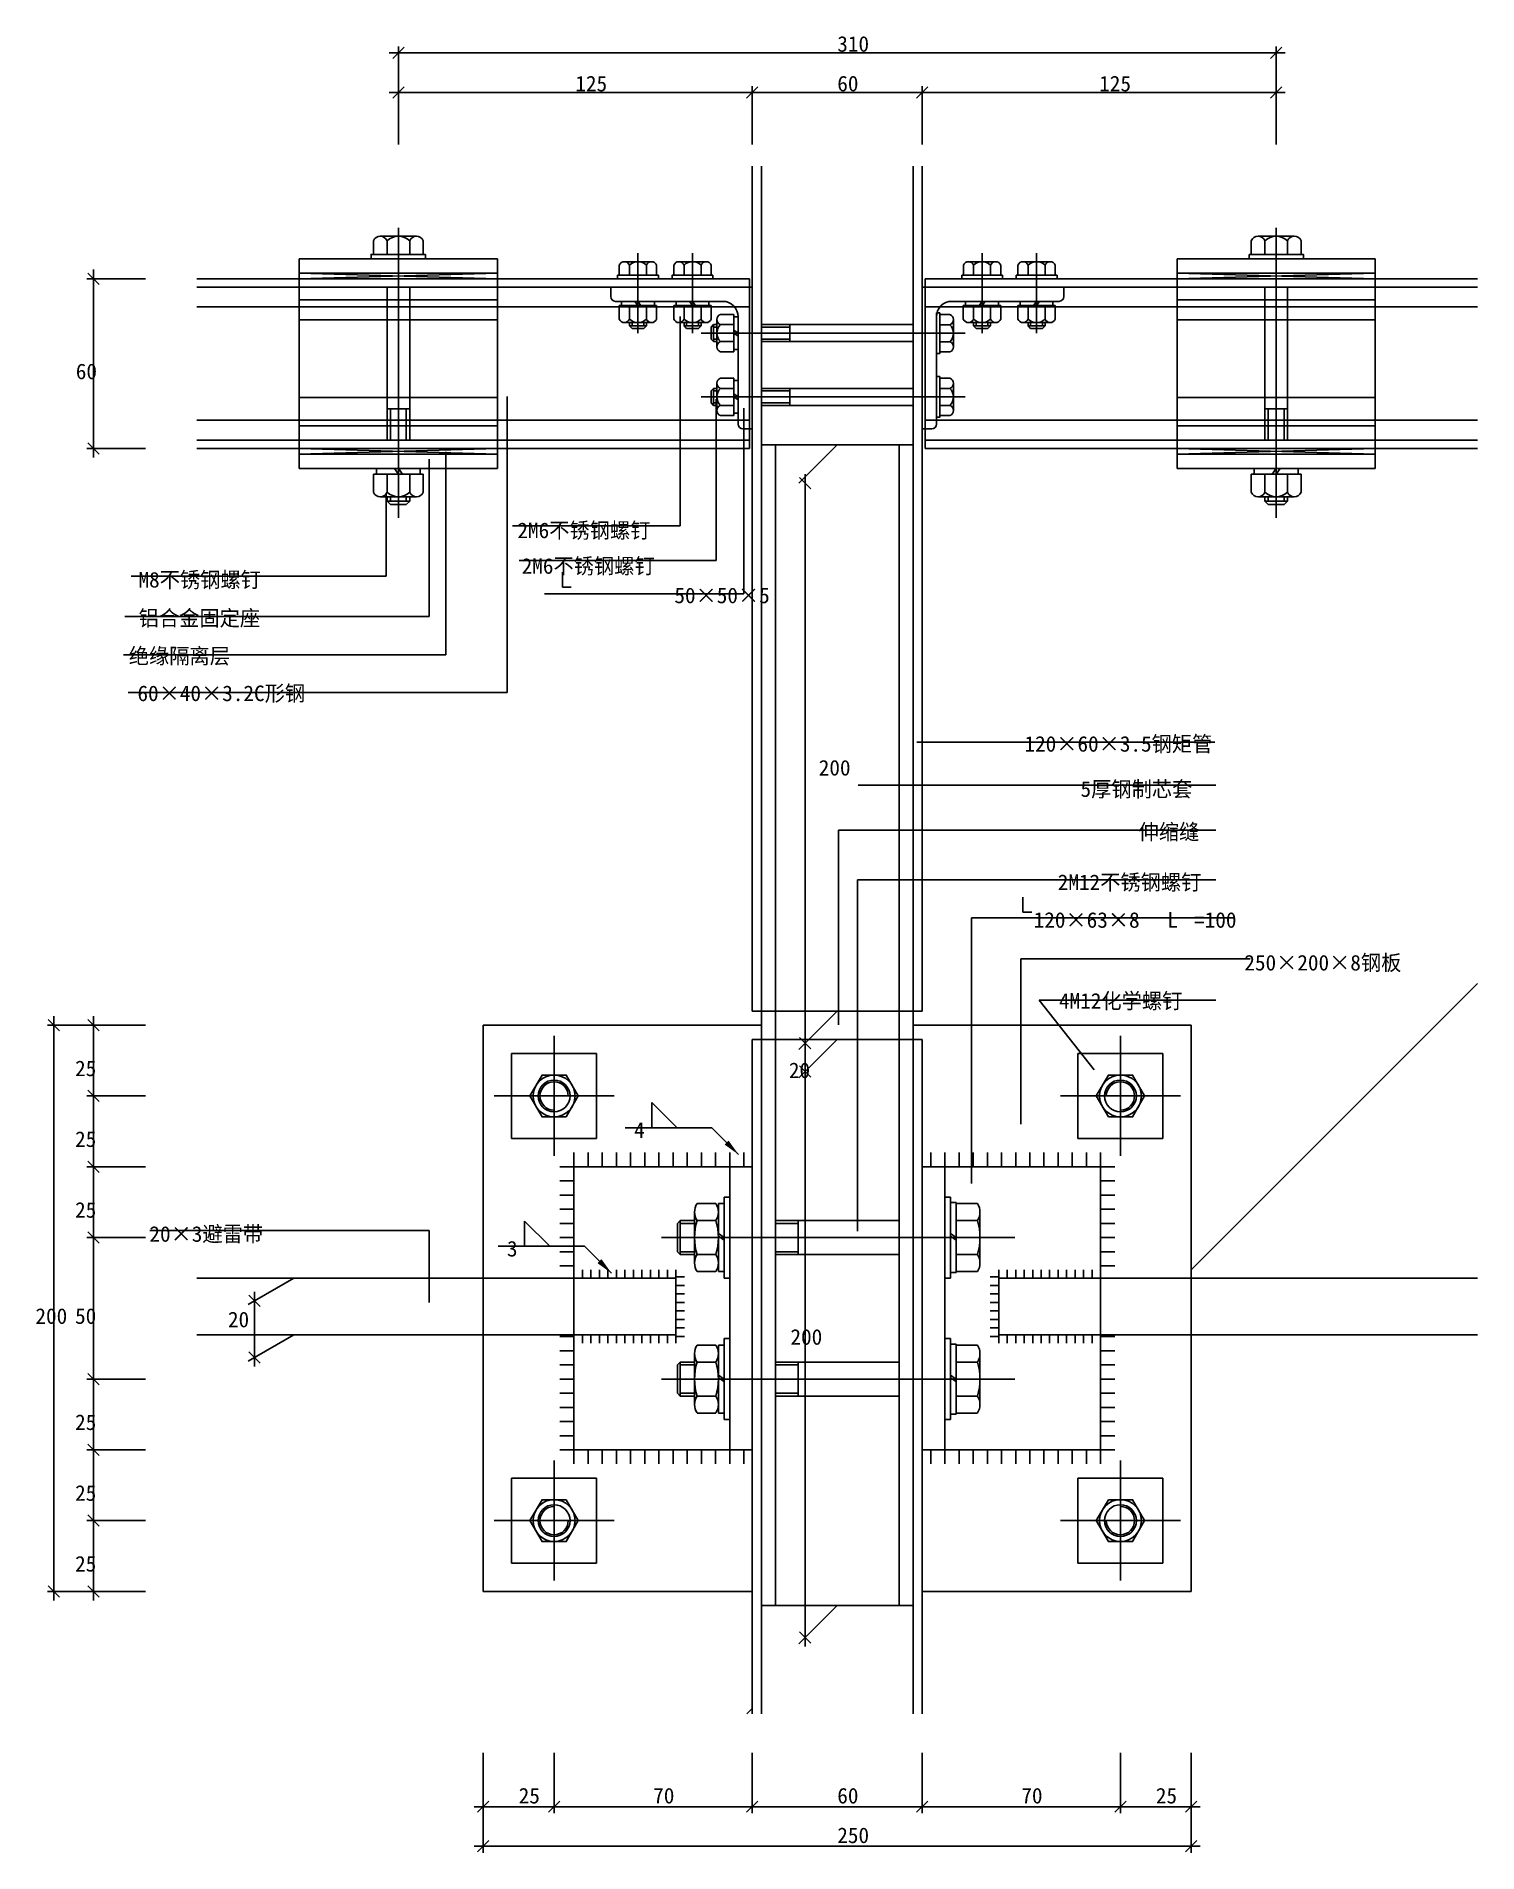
# Model space of a CAD drawing. Header units: metres. Extents: x 8757 to 9266, y 3571 to 4213.
import ezdxf

# ---------------------------------------------------------------- set-up
doc = ezdxf.new("R2010")
doc.units = ezdxf.units.M
for name, color, linetype in [('ASHADE', 1, 'Continuous'), ('图层1', 252, 'Continuous'), ('外形', 3, 'Continuous'), ('文字标注1', 4, 'Continuous'), ('轴线', 6, 'Continuous')]:
    doc.layers.add(name, color=color, linetype=linetype)
pattern_1 = [(45, (0, 0), (-449.013, 449.013), [])]

# ---------------------------------------------------------------- blocks, each defined once
blk = doc.blocks.new('_ArchTick')
blk.add_line((0.8, 0), (-0.8, 0))
at = {"color": 0, "linetype": 'ByBlock'}
blk.add_lwpolyline([(-0.5, -0.5), (0.5, 0.5)], dxfattribs=at)

msp = doc.modelspace()

# ---------------------------------------------------------------- hatches: boundary and pattern name
at = {"layer": '图层1'}
h = msp.add_hatch(dxfattribs=at)
h.set_pattern_fill('ANSI31,_O', scale=200)
h.set_pattern_definition(pattern_1)
h.paths.add_polyline_path([(9009.99, 4166.66), (8813.85, 4166.66), (8813.85, 4126.94), (8849.99, 4126.94), (8849.99, 4133.94), (8875.39, 4133.94), (8875.39, 4135.54), (8876.19, 4135.54), (8876.19, 4140.34, -0.3), (8878.59, 4141.94), (8891.39, 4141.94, -0.3), (8893.79, 4140.34), (8893.79, 4135.54), (8894.59, 4135.54), (8894.59, 4133.94), (8919.99, 4133.94), (8919.99, 4126.94), (8962.4, 4126.94), (8962.4, 4128.14), (8963, 4128.14), (8963, 4131.74, -0.3), (8964.8, 4132.94), (8974.4, 4132.94, -0.3), (8976.2, 4131.74), (8976.2, 4128.14), (8976.8, 4128.14), (8976.8, 4126.94), (8981.67, 4126.94), (8981.67, 4128.14), (8982.27, 4128.14), (8982.27, 4131.74, -0.3), (8984.07, 4132.94), (8993.67, 4132.94, -0.3), (8995.47, 4131.74), (8995.47, 4128.14), (8996.07, 4128.14), (8996.07, 4126.94), (9008.99, 4126.94), (9008.99, 4123.94), (9009.99, 4123.94)])
h.paths.add_polyline_path([(9266.13, 4166.66), (9069.99, 4166.66), (9069.99, 4123.94), (9070.99, 4123.94), (9070.99, 4126.94), (9083.92, 4126.94), (9083.92, 4128.14), (9084.52, 4128.14), (9084.52, 4131.74, -0.3), (9086.32, 4132.94), (9095.92, 4132.94, -0.3), (9097.72, 4131.74), (9097.72, 4128.14), (9098.32, 4128.14), (9098.32, 4126.94), (9103.19, 4126.94), (9103.19, 4128.14), (9103.79, 4128.14), (9103.79, 4131.74, -0.3), (9105.59, 4132.94), (9115.19, 4132.94, -0.3), (9116.99, 4131.74), (9116.99, 4128.14), (9117.59, 4128.14), (9117.59, 4126.94), (9159.99, 4126.94), (9159.99, 4133.94), (9185.39, 4133.94), (9185.39, 4135.54), (9186.19, 4135.54), (9186.19, 4140.34, -0.3), (9188.59, 4141.94), (9201.39, 4141.94, -0.3), (9203.79, 4140.34), (9203.79, 4135.54), (9204.59, 4135.54), (9204.59, 4133.94), (9229.99, 4133.94), (9229.99, 4126.94), (9266.13, 4126.94)])
h.paths.add_polyline_path([(9266.13, 4066.94), (9229.99, 4066.94), (9229.99, 4059.94), (9202.69, 4059.94), (9202.69, 4057.94), (9203.77, 4057.94), (9203.77, 4051.54, -0.3), (9201.37, 4049.94), (9198.97, 4049.94), (9198.97, 4048.34), (9197.77, 4047.14), (9192.17, 4047.14), (9190.97, 4048.34), (9190.97, 4049.94), (9188.57, 4049.94, -0.3), (9186.17, 4051.54), (9186.17, 4057.94), (9187.25, 4057.94), (9187.25, 4059.94), (9159.99, 4059.94), (9159.99, 4066.94), (9070.99, 4066.94), (9070.99, 4073.94), (9069.99, 4073.94), (9069.99, 3868.24), (9066.79, 3868.24), (9066.79, 3863.24), (9164.99, 3863.24), (9164.99, 3773.88), (9266.13, 3773.88)])
h.paths.add_polyline_path([(9009.99, 4073.94), (9008.99, 4073.94), (9008.99, 4066.94), (8923.47, 4066.94), (8923.47, 3980.73), (8813.85, 3980.73), (8813.85, 3790.73), (8895.89, 3790.73), (8895.89, 3773.88), (8914.99, 3773.88), (8914.99, 3863.24), (9013.19, 3863.24), (9013.19, 3868.24), (9009.99, 3868.24)])
h.paths.add_polyline_path([(8914.99, 3753.88), (8813.85, 3753.88), (8813.85, 3619.95), (9009.99, 3619.95), (9009.99, 3663.24), (8914.99, 3663.24)])
h.paths.add_polyline_path([(9266.13, 3753.88), (9164.99, 3753.88), (9164.99, 3663.24), (9069.99, 3663.24), (9069.99, 3619.95), (9266.13, 3619.95)])
h = msp.add_hatch(dxfattribs=at)
h.set_pattern_fill('ANSI31,_O', scale=200)
h.set_pattern_definition(pattern_1)
h.paths.add_polyline_path([(8880.7, 4049.75, -0.16), (8880.11, 4049.94), (8878.61, 4049.94, -0.3), (8876.21, 4051.54), (8876.21, 4057.94), (8877.29, 4057.94), (8877.29, 4059.94), (8849.99, 4059.94), (8849.99, 4066.94), (8813.85, 4066.94), (8813.85, 4021.8), (8880.7, 4021.8)])
h.paths.add_polyline_path([(8895.89, 4059.94), (8892.73, 4059.94), (8892.73, 4057.94), (8893.81, 4057.94), (8893.81, 4051.54, -0.3), (8891.41, 4049.94), (8889.01, 4049.94), (8889.01, 4048.34), (8887.81, 4047.14), (8882.21, 4047.14), (8881.01, 4048.34), (8881.01, 4049.8, -0.08), (8880.7, 4049.75), (8880.7, 4021.8), (8813.85, 4021.8), (8813.85, 4007.57), (8895.89, 4007.57)])
h.paths.add_polyline_path([(8901.71, 4059.94), (8895.89, 4059.94), (8895.89, 4007.57), (8813.85, 4007.57), (8813.85, 3994.04), (8901.71, 3994.04)])
h.paths.add_polyline_path([(8923.47, 4066.94), (8919.99, 4066.94), (8919.99, 4059.94), (8901.71, 4059.94), (8901.71, 3994.04), (8813.85, 3994.04), (8813.85, 3980.73), (8923.47, 3980.73)])

# ---------------------------------------------------------------- linework, layer by layer
for p, q in [((8884.99, 4174.4), (8884.99, 4208.97)), ((9194.99, 4206.72), (8884.99, 4206.72)), ((9194.99, 4174.4), (9194.99, 4208.97)), ((8884.99, 4174.4), (8884.99, 4194.97)), ((8884.99, 4192.72), (9009.99, 4192.72)), ((9009.99, 4174.4), (9009.99, 4194.97)), ((9009.99, 4174.4), (9009.99, 4194.97)), ((9009.99, 4192.72), (9069.99, 4192.72)), ((9069.99, 4174.4), (9069.99, 4194.97)), ((9069.99, 4174.4), (9069.99, 4194.97)), ((9069.99, 4192.72), (9194.99, 4192.72)), ((9194.99, 4174.4), (9194.99, 4194.97)), ((8876.19, 4135.54), (8876.19, 4140.34)), ((8878.59, 4141.94), (8891.39, 4141.94)), ((8893.79, 4135.54), (8893.79, 4140.34)), ((9186.19, 4135.54), (9186.19, 4140.34)), ((9201.39, 4141.94), (9188.59, 4141.94)), ((9203.79, 4135.54), (9203.79, 4140.34)), ((8894.59, 4133.94), (8875.39, 4133.94)), ((8894.59, 4133.94), (8894.59, 4135.54)), ((8964.8, 4132.94), (8974.4, 4132.94)), ((8984.07, 4132.94), (8993.67, 4132.94)), ((9095.92, 4132.94), (9086.32, 4132.94)), ((9115.19, 4132.94), (9105.59, 4132.94)), ((9185.39, 4133.94), (9185.39, 4135.54)), ((9185.39, 4133.94), (9204.59, 4133.94)), ((8795.65, 4126.94), (8775.04, 4126.94)), ((8777.29, 4126.94), (8777.29, 4066.94)), ((8976.8, 4126.94), (8962.4, 4126.94)), ((8963, 4128.14), (8963, 4131.74)), ((8976.2, 4128.14), (8976.2, 4131.74)), ((8976.8, 4126.94), (8976.8, 4128.14)), ((8996.07, 4126.94), (8981.67, 4126.94)), ((8982.27, 4128.14), (8982.27, 4131.74)), ((8995.47, 4128.14), (8995.47, 4131.74)), ((8996.07, 4126.94), (8996.07, 4128.14)), ((9083.92, 4126.94), (9083.92, 4128.14)), ((9083.92, 4126.94), (9098.32, 4126.94)), ((9084.52, 4128.14), (9084.52, 4131.74)), ((9097.72, 4128.14), (9097.72, 4131.74)), ((9103.19, 4126.94), (9103.19, 4128.14)), ((9103.19, 4126.94), (9117.59, 4126.94)), ((9103.79, 4128.14), (9103.79, 4131.74)), ((9116.99, 4128.14), (9116.99, 4131.74)), ((8919.99, 4119.44), (8849.99, 4119.44)), ((9008.99, 4123.94), (9009.99, 4123.94)), ((9070.99, 4123.94), (9069.99, 4123.94)), ((9159.99, 4119.44), (9229.99, 4119.44)), ((8919.99, 4112.44), (8849.99, 4112.44)), ((9013.19, 4110.7), (9066.79, 4110.7)), ((9013.19, 4109.8), (9023.19, 4109.8)), ((9023.19, 4110.7), (9023.19, 4104.7)), ((9159.99, 4112.44), (9229.99, 4112.44)), ((9013.19, 4105.6), (9023.19, 4105.6)), ((9013.19, 4104.7), (9066.79, 4104.7)), ((9013.19, 4088.2), (9066.79, 4088.2)), ((9013.19, 4087.3), (9023.19, 4087.3)), ((9023.19, 4088.2), (9023.19, 4082.2)), ((8919.99, 4084.94), (8849.99, 4084.94)), ((9013.19, 4083.1), (9023.19, 4083.1)), ((9013.19, 4082.2), (9066.79, 4082.2)), ((9159.99, 4084.94), (9229.99, 4084.94)), ((8919.99, 4074.94), (8849.99, 4074.94)), ((9159.99, 4074.94), (9229.99, 4074.94)), ((9008.99, 4073.94), (9009.99, 4073.94)), ((9039.99, 4068.24), (9026.44, 4054.68)), ((9070.99, 4073.94), (9069.99, 4073.94)), ((8795.65, 4066.94), (8775.04, 4066.94)), ((8876.21, 4057.94), (8893.81, 4057.94)), ((8876.21, 4057.94), (8876.21, 4051.54)), ((8877.29, 4059.94), (8877.29, 4057.94)), ((8877.29, 4057.94), (8892.73, 4057.94)), ((8881.01, 4057.94), (8881.01, 4051.54)), ((8883.58, 4059.94), (8885, 4057.94)), ((8884.99, 4059.94), (8886.41, 4057.94)), ((8889.01, 4057.94), (8889.01, 4051.54)), ((8892.73, 4059.94), (8892.73, 4057.94)), ((8893.81, 4057.94), (8893.81, 4051.54)), ((9203.77, 4057.94), (9186.17, 4057.94)), ((9186.17, 4057.94), (9186.17, 4051.54)), ((9187.25, 4059.94), (9187.25, 4057.94)), ((9202.69, 4057.94), (9187.25, 4057.94)), ((9190.97, 4057.94), (9190.97, 4051.54)), ((9194.99, 4059.94), (9193.57, 4057.94)), ((9196.4, 4059.94), (9194.98, 4057.94)), ((9198.97, 4057.94), (9198.97, 4051.54)), ((9202.69, 4059.94), (9202.69, 4057.94)), ((9203.77, 4057.94), (9203.77, 4051.54)), ((8878.61, 4049.94), (8891.41, 4049.94)), ((8881.01, 4048.34), (8881.01, 4049.94)), ((8882.21, 4048.34), (8882.21, 4049.94)), ((8887.81, 4048.34), (8887.81, 4049.94)), ((8889.01, 4048.34), (8889.01, 4049.94)), ((9028.69, 4054.68), (9028.69, 3859.18)), ((9201.37, 4049.94), (9188.57, 4049.94)), ((9190.97, 4048.34), (9190.97, 4049.94)), ((9192.17, 4048.34), (9192.17, 4049.94)), ((9197.77, 4048.34), (9197.77, 4049.94)), ((9198.97, 4048.34), (9198.97, 4049.94)), ((8881.01, 4048.34), (8889.01, 4048.34)), ((8882.21, 4047.14), (8881.01, 4048.34)), ((8882.21, 4047.14), (8887.81, 4047.14)), ((8889.01, 4048.34), (8887.81, 4047.14)), ((9198.97, 4048.34), (9190.97, 4048.34)), ((9190.97, 4048.34), (9192.17, 4047.14)), ((9197.77, 4047.14), (9192.17, 4047.14)), ((9197.77, 4047.14), (9198.97, 4048.34)), ((8942.91, 4023.23), (8942.91, 4017.93)), ((8942.91, 4017.93), (8945.98, 4017.93)), ((9105.57, 3908.49), (9105.57, 3903.19)), ((9105.57, 3903.19), (9108.64, 3903.19)), ((8795.65, 3863.24), (8761.04, 3863.24)), ((8763.29, 3663.24), (8763.29, 3863.24)), ((8795.65, 3863.24), (8775.04, 3863.24)), ((8777.29, 3863.24), (8777.29, 3838.24)), ((9013.19, 3868.24), (9013.19, 3858.24)), ((9039.99, 3868.24), (9026.44, 3854.68)), ((9039.99, 3868.24), (9026.44, 3854.68)), ((9066.79, 3868.24), (9066.79, 3858.24)), ((9039.99, 3858.24), (9026.44, 3844.68)), ((9039.99, 3858.24), (9026.44, 3844.68)), ((9028.69, 3854.68), (9028.69, 3849.18)), ((9028.69, 3844.68), (9028.69, 3649.18)), ((8795.65, 3838.24), (8775.04, 3838.24)), ((8795.65, 3838.24), (8775.04, 3838.24)), ((8777.29, 3838.24), (8777.29, 3813.24)), ((8795.65, 3813.24), (8775.04, 3813.24)), ((8795.65, 3813.24), (8775.04, 3813.24)), ((8777.29, 3813.24), (8777.29, 3788.24)), ((8990.46, 3800.23), (8997.13, 3800.23)), ((8997.99, 3800.23), (8997.99, 3776.25)), ((8997.99, 3800.23), (8999.99, 3800.23)), ((8999.99, 3802.55), (8999.99, 3773.93)), ((8999.99, 3802.55), (9001.99, 3802.55)), ((9001.99, 3802.55), (9001.99, 3773.93)), ((9077.99, 3802.55), (9077.99, 3773.93)), ((9079.99, 3802.55), (9077.99, 3802.55)), ((9079.99, 3802.55), (9079.99, 3773.93)), ((9081.99, 3800.6), (9079.99, 3800.6)), ((9081.99, 3800.6), (9081.99, 3775.88)), ((9089.53, 3800.23), (9081.99, 3800.23)), ((8983.55, 3793.24), (8984.55, 3794.24)), ((8983.55, 3793.24), (8983.55, 3783.24)), ((8984.55, 3794.24), (8984.55, 3782.24)), ((8984.55, 3794.24), (8989.59, 3794.24)), ((8984.55, 3793.24), (8989.59, 3793.24)), ((8989.59, 3797.23), (8989.59, 3779.25)), ((8990.46, 3794.23), (8997.13, 3794.23)), ((9018.19, 3794.24), (9061.79, 3794.24)), ((9018.19, 3793.24), (9026.19, 3793.24)), ((9026.19, 3794.24), (9026.19, 3782.24)), ((9089.53, 3794.23), (9081.99, 3794.23)), ((9090.39, 3797.23), (9090.39, 3779.25)), ((8795.65, 3788.24), (8775.04, 3788.24)), ((8795.65, 3788.24), (8775.04, 3788.24)), ((8777.29, 3788.24), (8777.29, 3738.24)), ((8997.99, 3789.62), (8999.99, 3788.24)), ((8997.99, 3788.72), (8999.99, 3787.33)), ((9079.99, 3789.62), (9081.99, 3788.24)), ((9079.99, 3788.72), (9081.99, 3787.33)), ((8983.55, 3783.24), (8984.55, 3782.24)), ((8984.55, 3783.24), (8989.59, 3783.24)), ((8984.55, 3782.24), (8989.59, 3782.24)), ((8990.46, 3782.24), (8997.13, 3782.24)), ((9018.19, 3783.24), (9026.19, 3783.24)), ((9018.19, 3782.24), (9061.79, 3782.24)), ((9089.53, 3782.24), (9081.99, 3782.24)), ((8848.06, 3773.88), (8832, 3764.61)), ((8990.46, 3776.25), (8997.13, 3776.25)), ((8997.99, 3776.25), (8999.99, 3776.25)), ((8999.99, 3773.93), (9001.99, 3773.93)), ((9079.99, 3773.93), (9077.99, 3773.93)), ((9081.99, 3775.88), (9079.99, 3775.88)), ((9089.53, 3776.25), (9081.99, 3776.25)), ((8834.25, 3763.66), (8834.25, 3748.16)), ((8848.06, 3753.88), (8832, 3744.61)), ((8989.59, 3747.23), (8989.59, 3729.25)), ((8990.46, 3750.23), (8997.13, 3750.23)), ((8997.99, 3750.23), (8997.99, 3726.25)), ((8997.99, 3750.23), (8999.99, 3750.23)), ((8999.99, 3752.55), (8999.99, 3723.93)), ((8999.99, 3752.55), (9001.99, 3752.55)), ((9001.99, 3752.55), (9001.99, 3723.93)), ((9077.99, 3752.55), (9077.99, 3723.93)), ((9079.99, 3752.55), (9077.99, 3752.55)), ((9079.99, 3752.55), (9079.99, 3723.93)), ((9081.99, 3750.6), (9079.99, 3750.6)), ((9081.99, 3750.6), (9081.99, 3725.88)), ((9089.53, 3750.23), (9081.99, 3750.23)), ((9090.39, 3747.23), (9090.39, 3729.25)), ((8983.55, 3743.24), (8984.55, 3744.24)), ((8983.55, 3743.24), (8983.55, 3733.24)), ((8984.55, 3744.24), (8984.55, 3732.24)), ((8984.55, 3744.24), (8989.59, 3744.24)), ((8984.55, 3743.24), (8989.59, 3743.24)), ((8990.46, 3744.23), (8997.13, 3744.23)), ((9018.19, 3744.24), (9061.79, 3744.24)), ((9018.19, 3743.24), (9026.19, 3743.24)), ((9026.19, 3744.24), (9026.19, 3732.24)), ((9089.53, 3744.23), (9081.99, 3744.23)), ((8795.65, 3738.24), (8775.04, 3738.24)), ((8795.65, 3738.24), (8775.04, 3738.24)), ((8777.29, 3738.24), (8777.29, 3713.24)), ((8997.99, 3739.62), (8999.99, 3738.24)), ((8997.99, 3738.72), (8999.99, 3737.33)), ((9079.99, 3739.62), (9081.99, 3738.24)), ((9079.99, 3738.72), (9081.99, 3737.33)), ((8983.55, 3733.24), (8984.55, 3732.24)), ((8984.55, 3733.24), (8989.59, 3733.24)), ((8984.55, 3732.24), (8989.59, 3732.24)), ((8990.46, 3732.24), (8997.13, 3732.24)), ((9018.19, 3733.24), (9026.19, 3733.24)), ((9018.19, 3732.24), (9061.79, 3732.24)), ((9089.53, 3732.24), (9081.99, 3732.24)), ((8990.46, 3726.25), (8997.13, 3726.25)), ((8997.99, 3726.25), (8999.99, 3726.25)), ((8999.99, 3723.93), (9001.99, 3723.93)), ((9079.99, 3723.93), (9077.99, 3723.93)), ((9081.99, 3725.88), (9079.99, 3725.88)), ((9089.53, 3726.25), (9081.99, 3726.25)), ((8795.65, 3713.24), (8775.04, 3713.24)), ((8795.65, 3713.24), (8775.04, 3713.24)), ((8777.29, 3713.24), (8777.29, 3688.24)), ((8795.65, 3688.24), (8775.04, 3688.24)), ((8795.65, 3688.24), (8775.04, 3688.24)), ((8777.29, 3688.24), (8777.29, 3663.24)), ((8795.65, 3663.24), (8761.04, 3663.24)), ((8795.65, 3663.24), (8775.04, 3663.24)), ((9039.99, 3658.24), (9026.44, 3644.68)), ((8914.99, 3606.2), (8914.99, 3584.94)), ((8914.99, 3606.2), (8914.99, 3570.94)), ((8939.99, 3606.2), (8939.99, 3584.94)), ((8939.99, 3606.2), (8939.99, 3584.94)), ((9009.99, 3606.2), (9009.99, 3584.94)), ((9009.99, 3606.2), (9009.99, 3584.94)), ((9069.99, 3606.2), (9069.99, 3584.94)), ((9069.99, 3606.2), (9069.99, 3584.94)), ((9139.99, 3606.2), (9139.99, 3584.94)), ((9139.99, 3606.2), (9139.99, 3584.94)), ((9164.99, 3606.2), (9164.99, 3584.94)), ((9164.99, 3606.2), (9164.99, 3570.94)), ((8914.99, 3587.19), (8939.99, 3587.19)), ((8939.99, 3587.19), (9009.99, 3587.19)), ((9009.99, 3587.19), (9069.99, 3587.19)), ((9069.99, 3587.19), (9139.99, 3587.19)), ((9139.99, 3587.19), (9164.99, 3587.19)), ((9164.99, 3573.19), (8914.99, 3573.19))]:
    msp.add_line(p, q)
for points in [[(8880.99, 4135.54), (8880.99, 4140.34, -0.4), (8888.99, 4140.34), (8888.99, 4135.54)], [(9198.99, 4135.54), (9198.99, 4140.34, 0.4), (9190.99, 4140.34), (9190.99, 4135.54)], [(8966.6, 4128.14), (8966.6, 4131.74, -0.4), (8972.6, 4131.74), (8972.6, 4128.14)], [(8985.87, 4128.14), (8985.87, 4131.74, -0.4), (8991.87, 4131.74), (8991.87, 4128.14)], [(9094.12, 4128.14), (9094.12, 4131.74, 0.4), (9088.12, 4131.74), (9088.12, 4128.14)], [(9113.39, 4128.14), (9113.39, 4131.74, 0.4), (9107.39, 4131.74), (9107.39, 4128.14)], [(8893.81, 4051.54, -0.67), (8889.01, 4051.54, -0.4), (8881.01, 4051.54, -0.67), (8876.21, 4051.54)], [(9186.17, 4051.54, 0.67), (9190.97, 4051.54, 0.4), (9198.97, 4051.54, 0.67), (9203.77, 4051.54)]]:
    msp.add_lwpolyline(points, format="xyb")
for points in [[(8875.39, 4133.94), (8875.39, 4135.54), (8894.59, 4135.54)], [(9204.59, 4133.94), (9204.59, 4135.54), (9185.39, 4135.54)], [(8962.4, 4126.94), (8962.4, 4128.14), (8976.8, 4128.14)], [(8981.67, 4126.94), (8981.67, 4128.14), (8996.07, 4128.14)], [(9098.32, 4126.94), (9098.32, 4128.14), (9083.92, 4128.14)], [(9117.59, 4126.94), (9117.59, 4128.14), (9103.19, 4128.14)]]:
    msp.add_lwpolyline(points)
for centre in [(8939.99, 3838.24), (9139.99, 3838.24), (8939.99, 3688.24), (9139.99, 3688.24)]:
    msp.add_circle(centre, 7.39)
for centre, radius, start, end in [((8878.59, 4139.34), 2.6, 22.62, 157.38), ((8891.39, 4139.34), 2.6, 22.62, 157.38), ((9188.59, 4139.34), 2.6, 22.62, 157.38), ((9201.39, 4139.34), 2.6, 22.62, 157.38), ((8964.8, 4130.99), 1.95, 22.62, 157.38), ((8974.4, 4130.99), 1.95, 22.62, 157.38), ((8984.07, 4130.99), 1.95, 22.62, 157.38), ((8993.67, 4130.99), 1.95, 22.62, 157.38), ((9086.32, 4130.99), 1.95, 22.62, 157.38), ((9095.92, 4130.99), 1.95, 22.62, 157.38), ((9105.59, 4130.99), 1.95, 22.62, 157.38), ((9115.19, 4130.99), 1.95, 22.62, 157.38), ((8995.23, 3797.23), 5.63, 147.86, 212.14), ((8992.36, 3797.23), 5.63, 327.86, 32.14), ((9084.76, 3797.23), 5.63, 327.86, 32.14), ((9010.84, 3788.24), 21.24, 163.61, 196.39), ((8976.75, 3788.24), 21.24, 343.61, 16.39), ((9069.15, 3788.24), 21.24, 343.61, 16.39), ((8995.23, 3779.25), 5.63, 147.86, 212.14), ((8990.46, 3782.24), 0, 295.73, 0), ((8992.36, 3779.25), 5.63, 327.86, 32.14), ((9084.76, 3779.25), 5.63, 327.86, 32.14), ((9089.53, 3782.24), 0, 180, 244.27), ((8995.23, 3747.23), 5.63, 147.86, 212.14), ((8992.36, 3747.23), 5.63, 327.86, 32.14), ((9084.76, 3747.23), 5.63, 327.86, 32.14), ((9010.84, 3738.24), 21.24, 163.61, 196.39), ((8976.75, 3738.24), 21.24, 343.61, 16.39), ((9069.15, 3738.24), 21.24, 343.61, 16.39), ((8995.23, 3729.25), 5.63, 147.86, 212.14), ((8990.46, 3732.24), 0, 295.73, 0), ((8992.36, 3729.25), 5.63, 327.86, 32.14), ((9084.76, 3729.25), 5.63, 327.86, 32.14), ((9089.53, 3732.24), 0, 180, 244.27)]:
    msp.add_arc(centre, radius, start, end)
at = {"layer": 'ASHADE'}
for p, q in [((8984.53, 4113.54), (8984.53, 4039.61)), ((8923.47, 4085.28), (8923.47, 3980.73)), ((8997.2, 4084.44), (8997.2, 4027.36)), ((9006.96, 4081.25), (9006.96, 4015.64)), ((8895.89, 4063.14), (8895.89, 4007.57)), ((8901.71, 4065.74), (8901.71, 3994.04)), ((8880.7, 4050.75), (8880.7, 4021.8)), ((8925.29, 4039.61), (8984.53, 4039.61)), ((8927.64, 4027.36), (8997.2, 4027.36)), ((8790.59, 4021.8), (8880.7, 4021.8)), ((8936.64, 4015.64), (9006.96, 4015.64)), ((8788.46, 4007.57), (8895.89, 4007.57)), ((8787.98, 3994.04), (8901.71, 3994.04)), ((8789.61, 3980.73), (8923.47, 3980.73)), ((9173.34, 3963.17), (9068.03, 3963.17)), ((9173.67, 3948.01), (9047.37, 3948.01)), ((9040.4, 3863.39), (9040.4, 3932.1)), ((9173.67, 3932.1), (9040.4, 3932.1)), ((9047.11, 3914.56), (9047.11, 3790.53)), ((9173.67, 3914.56), (9047.11, 3914.56)), ((9180, 3901.12), (9087.34, 3901.12)), ((9087.34, 3901.12), (9087.34, 3807.28)), ((9104.79, 3886.69), (9185.84, 3886.69)), ((9104.79, 3886.69), (9104.79, 3828.26)), ((9173.67, 3872.11), (9111.29, 3872.11)), ((9130.73, 3847.42), (9111.29, 3872.11)), ((8974.48, 3827.02), (8974.48, 3835.95)), ((8974.48, 3835.95), (8983.4, 3827.02)), ((8965.1, 3827.02), (8995.66, 3827.02)), ((9005.16, 3817.52), (8995.66, 3827.02)), ((8929.57, 3794.06), (8938.5, 3785.13)), ((8929.57, 3785.13), (8929.57, 3794.06)), ((8797.29, 3790.73), (8895.89, 3790.73)), ((8895.89, 3765.25), (8895.89, 3790.73)), ((8920.2, 3785.13), (8950.76, 3785.13)), ((8960.26, 3775.64), (8950.76, 3785.13))]:
    msp.add_line(p, q, dxfattribs=at)
for centre, start, end in [((8939.99, 3838.24), 0, 270), ((9139.99, 3838.24), 270, 180), ((8939.99, 3688.24), 90, 0), ((9139.99, 3688.24), 180, 90)]:
    msp.add_arc(centre, 5, start, end, dxfattribs=at)
for points in [[(9001.62, 3822.47), (9000.21, 3821.06), (9005.16, 3817.52)], [(8956.72, 3780.59), (8955.31, 3779.17), (8960.26, 3775.64)]]:
    msp.add_solid(points, dxfattribs=at)
at = {"layer": '图层1'}
for p, q in [((9013.19, 4166.66), (9013.19, 3868.24)), ((9066.79, 4166.66), (9066.79, 3868.24)), ((8849.99, 4128.94), (8919.99, 4128.94)), ((8849.99, 4128.94), (8919.99, 4126.94)), ((8919.99, 4128.94), (8849.99, 4126.94)), ((8919.99, 4126.94), (8849.99, 4126.94)), ((9229.99, 4128.94), (9159.99, 4126.94)), ((9159.99, 4128.94), (9229.99, 4126.94)), ((9159.99, 4128.94), (9229.99, 4128.94)), ((9159.99, 4126.94), (9229.99, 4126.94)), ((9008.99, 4123.94), (8813.85, 4123.94)), ((8881.01, 4069.94), (8881.01, 4123.94)), ((8889.01, 4069.94), (8889.01, 4123.94)), ((9008.99, 4123.94), (8959.99, 4123.94)), ((8959.99, 4123.94), (8959.99, 4120.6)), ((9070.99, 4123.94), (9266.13, 4123.94)), ((9070.99, 4123.94), (9119.99, 4123.94)), ((9119.99, 4123.94), (9119.99, 4120.6)), ((9190.97, 4069.94), (9190.97, 4123.94)), ((9198.97, 4069.94), (9198.97, 4123.94)), ((9008.99, 4116.94), (8813.85, 4116.94)), ((8999.49, 4118.94), (8961.66, 4118.94)), ((8963.01, 4117.44), (8963.01, 4112.64)), ((8963.01, 4117.44), (8976.21, 4117.44)), ((8963.82, 4118.94), (8963.82, 4117.44)), ((8963.82, 4117.44), (8975.4, 4117.44)), ((8966.61, 4117.44), (8966.61, 4112.64)), ((8968.54, 4118.94), (8969.6, 4117.44)), ((8969.6, 4118.94), (8970.66, 4117.44)), ((8972.61, 4117.44), (8972.61, 4112.64)), ((8975.4, 4118.94), (8975.4, 4117.44)), ((8976.21, 4117.44), (8976.21, 4112.64)), ((8982.28, 4117.44), (8982.28, 4112.64)), ((8982.28, 4117.44), (8995.48, 4117.44)), ((8983.09, 4118.94), (8983.09, 4117.44)), ((8983.09, 4117.44), (8994.67, 4117.44)), ((8985.88, 4117.44), (8985.88, 4112.64)), ((8987.81, 4118.94), (8988.88, 4117.44)), ((8988.87, 4118.94), (8989.93, 4117.44)), ((8991.88, 4117.44), (8991.88, 4112.64)), ((8994.67, 4118.94), (8994.67, 4117.44)), ((8995.48, 4117.44), (8995.48, 4112.64)), ((9003.49, 4114.3), (8998.7, 4114.3)), ((9003.49, 4101.1), (9003.49, 4114.3)), ((9003.49, 4101.91), (9003.49, 4113.49)), ((9004.99, 4113.49), (9003.49, 4113.49)), ((9004.99, 4075.6), (9004.99, 4113.44)), ((9070.99, 4116.94), (9266.13, 4116.94)), ((9074.99, 4114.89), (9074.99, 4100.49)), ((9074.99, 4114.89), (9076.19, 4114.89)), ((9074.99, 4075.6), (9074.99, 4113.44)), ((9076.19, 4114.29), (9079.79, 4114.29)), ((9080.49, 4118.94), (9118.33, 4118.94)), ((9084.5, 4117.44), (9084.5, 4112.64)), ((9097.7, 4117.44), (9084.5, 4117.44)), ((9085.31, 4118.94), (9085.31, 4117.44)), ((9096.89, 4117.44), (9085.31, 4117.44)), ((9088.1, 4117.44), (9088.1, 4112.64)), ((9091.12, 4118.94), (9090.05, 4117.44)), ((9092.17, 4118.94), (9091.11, 4117.44)), ((9094.1, 4117.44), (9094.1, 4112.64)), ((9096.89, 4118.94), (9096.89, 4117.44)), ((9097.7, 4117.44), (9097.7, 4112.64)), ((9103.77, 4117.44), (9103.77, 4112.64)), ((9116.97, 4117.44), (9103.77, 4117.44)), ((9104.58, 4118.94), (9104.58, 4117.44)), ((9116.16, 4117.44), (9104.58, 4117.44)), ((9107.37, 4117.44), (9107.37, 4112.64)), ((9110.39, 4118.94), (9109.33, 4117.44)), ((9111.45, 4118.94), (9110.38, 4117.44)), ((9113.37, 4117.44), (9113.37, 4112.64)), ((9116.16, 4118.94), (9116.16, 4117.44)), ((9116.97, 4117.44), (9116.97, 4112.64)), ((8964.81, 4111.44), (8974.41, 4111.44)), ((8966.61, 4110.24), (8966.61, 4111.44)), ((8966.61, 4110.24), (8972.61, 4110.24)), ((8967.51, 4109.34), (8966.61, 4110.24)), ((8967.51, 4110.24), (8967.51, 4111.44)), ((8967.51, 4109.34), (8971.71, 4109.34)), ((8971.71, 4110.24), (8971.71, 4111.44)), ((8972.61, 4110.24), (8971.71, 4109.34)), ((8972.61, 4110.24), (8972.61, 4111.44)), ((8984.08, 4111.44), (8993.68, 4111.44)), ((8985.88, 4110.24), (8985.88, 4111.44)), ((8985.88, 4110.24), (8991.88, 4110.24)), ((8986.78, 4109.34), (8985.88, 4110.24)), ((8986.78, 4110.24), (8986.78, 4111.44)), ((8986.78, 4109.34), (8990.98, 4109.34)), ((8990.98, 4110.24), (8990.98, 4111.44)), ((8991.88, 4110.24), (8990.98, 4109.34)), ((8991.88, 4110.24), (8991.88, 4111.44)), ((8996.3, 4110.7), (8995.4, 4109.8)), ((8995.4, 4105.6), (8995.4, 4109.8)), ((8996.3, 4110.7), (8997.5, 4110.7)), ((8996.3, 4104.7), (8996.3, 4110.7)), ((8996.3, 4109.8), (8997.5, 4109.8)), ((8997.5, 4102.9), (8997.5, 4112.5)), ((9003.49, 4110.7), (8998.7, 4110.7)), ((9004.99, 4107.69), (9003.49, 4108.75)), ((9004.99, 4106.63), (9003.49, 4107.69)), ((9080.99, 4102.89), (9080.99, 4112.49)), ((9095.9, 4111.44), (9086.3, 4111.44)), ((9088.1, 4110.24), (9088.1, 4111.44)), ((9088.1, 4110.24), (9089, 4109.34)), ((9094.1, 4110.24), (9088.1, 4110.24)), ((9089, 4110.24), (9089, 4111.44)), ((9093.2, 4109.34), (9089, 4109.34)), ((9093.2, 4110.24), (9093.2, 4111.44)), ((9093.2, 4109.34), (9094.1, 4110.24)), ((9094.1, 4110.24), (9094.1, 4111.44)), ((9115.17, 4111.44), (9105.57, 4111.44)), ((9107.37, 4110.24), (9107.37, 4111.44)), ((9107.37, 4110.24), (9108.27, 4109.34)), ((9113.37, 4110.24), (9107.37, 4110.24)), ((9108.27, 4110.24), (9108.27, 4111.44)), ((9112.47, 4109.34), (9108.27, 4109.34)), ((9112.47, 4110.24), (9112.47, 4111.44)), ((9112.47, 4109.34), (9113.37, 4110.24)), ((9113.37, 4110.24), (9113.37, 4111.44)), ((8995.4, 4105.6), (8996.3, 4104.7)), ((8996.3, 4105.6), (8997.5, 4105.6)), ((8996.3, 4104.7), (8997.5, 4104.7)), ((9003.49, 4104.7), (8998.7, 4104.7)), ((9003.49, 4101.1), (8998.7, 4101.1)), ((9004.99, 4101.91), (9003.49, 4101.91)), ((9076.19, 4101.09), (9079.79, 4101.09)), ((8996.3, 4088.2), (8995.4, 4087.3)), ((8995.4, 4083.1), (8995.4, 4087.3)), ((8996.3, 4088.2), (8997.5, 4088.2)), ((8996.3, 4082.2), (8996.3, 4088.2)), ((8996.3, 4087.3), (8997.5, 4087.3)), ((8997.5, 4080.4), (8997.5, 4090)), ((9003.49, 4091.8), (8998.7, 4091.8)), ((9003.49, 4088.2), (8998.7, 4088.2)), ((9003.49, 4078.6), (9003.49, 4091.8)), ((9003.49, 4079.41), (9003.49, 4090.99)), ((9004.99, 4090.99), (9003.49, 4090.99)), ((9074.99, 4092.39), (9074.99, 4077.99)), ((9074.99, 4092.39), (9076.19, 4092.39)), ((9076.19, 4091.79), (9079.79, 4091.79)), ((9080.99, 4080.39), (9080.99, 4089.99)), ((8889.01, 4081.02), (8881.01, 4081.02)), ((8882.21, 4069.94), (8882.21, 4081.02)), ((8887.81, 4069.94), (8887.81, 4081.02)), ((8995.4, 4083.1), (8996.3, 4082.2)), ((8996.3, 4083.1), (8997.5, 4083.1)), ((8996.3, 4082.2), (8997.5, 4082.2)), ((9003.49, 4082.2), (8998.7, 4082.2)), ((9004.99, 4085.19), (9003.49, 4086.25)), ((9004.99, 4084.13), (9003.49, 4085.19)), ((9190.97, 4081.02), (9198.97, 4081.02)), ((9192.17, 4069.94), (9192.17, 4081.02)), ((9197.77, 4069.94), (9197.77, 4081.02)), ((9008.99, 4076.94), (8813.85, 4076.94)), ((9003.49, 4078.6), (8998.7, 4078.6)), ((9004.99, 4079.41), (9003.49, 4079.41)), ((9070.99, 4076.94), (9266.13, 4076.94)), ((9076.19, 4078.59), (9079.79, 4078.59)), ((9008.99, 4069.94), (8813.85, 4069.94)), ((9006.66, 4073.94), (9008.99, 4073.94)), ((9013.19, 4068.24), (9066.79, 4068.24)), ((9018.19, 4068.24), (9018.19, 3658.24)), ((9061.79, 4068.24), (9061.79, 3658.24)), ((9073.33, 4073.94), (9070.99, 4073.94)), ((9070.99, 4069.94), (9266.13, 4069.94)), ((8919.99, 4066.94), (8849.99, 4066.94)), ((8919.99, 4064.94), (8849.99, 4066.94)), ((8849.99, 4064.94), (8919.99, 4066.94)), ((8849.99, 4064.94), (8919.99, 4064.94)), ((9159.99, 4066.94), (9229.99, 4066.94)), ((9159.99, 4064.94), (9229.99, 4066.94)), ((9229.99, 4064.94), (9159.99, 4066.94)), ((9159.99, 4064.94), (9229.99, 4064.94)), ((9013.19, 3858.24), (9013.19, 3619.95)), ((9066.79, 3858.24), (9066.79, 3619.95)), ((8946.99, 3813.24), (8946.99, 3818.24)), ((8951.99, 3813.24), (8951.99, 3818.24)), ((8956.99, 3813.24), (8956.99, 3818.24)), ((8961.99, 3813.24), (8961.99, 3818.24)), ((8966.99, 3813.24), (8966.99, 3818.24)), ((8971.99, 3813.24), (8971.99, 3818.24)), ((8976.99, 3813.24), (8976.99, 3818.24)), ((8981.99, 3813.24), (8981.99, 3818.24)), ((8986.99, 3813.24), (8986.99, 3818.24)), ((8991.99, 3813.24), (8991.99, 3818.24)), ((8996.99, 3813.24), (8996.99, 3818.24)), ((9001.99, 3813.24), (9001.99, 3818.24)), ((9006.99, 3813.24), (9006.99, 3818.24)), ((9072.99, 3813.24), (9072.99, 3818.24)), ((9077.99, 3813.24), (9077.99, 3818.24)), ((9082.99, 3813.24), (9082.99, 3818.24)), ((9087.99, 3813.24), (9087.99, 3818.24)), ((9092.99, 3813.24), (9092.99, 3818.24)), ((9097.99, 3813.24), (9097.99, 3818.24)), ((9102.99, 3813.24), (9102.99, 3818.24)), ((9107.99, 3813.24), (9107.99, 3818.24)), ((9112.99, 3813.24), (9112.99, 3818.24)), ((9117.99, 3813.24), (9117.99, 3818.24)), ((9122.99, 3813.24), (9122.99, 3818.24)), ((9127.99, 3813.24), (9127.99, 3818.24)), ((9132.99, 3813.24), (9132.99, 3818.24)), ((8941.99, 3813.24), (8946.99, 3813.24)), ((9137.99, 3813.24), (9132.99, 3813.24)), ((8941.99, 3808.24), (8946.99, 3808.24)), ((9137.99, 3808.24), (9132.99, 3808.24)), ((8941.99, 3803.24), (8946.99, 3803.24)), ((9137.99, 3803.24), (9132.99, 3803.24)), ((8941.99, 3798.24), (8946.99, 3798.24)), ((8941.99, 3793.24), (8946.99, 3793.24)), ((9137.99, 3798.24), (9132.99, 3798.24)), ((9137.99, 3793.24), (9132.99, 3793.24)), ((8941.99, 3788.24), (8946.99, 3788.24)), ((9137.99, 3788.24), (9132.99, 3788.24)), ((8941.99, 3783.24), (8946.99, 3783.24)), ((9137.99, 3783.24), (9132.99, 3783.24)), ((8914.99, 3773.88), (8914.99, 3753.88)), ((8941.99, 3778.24), (8946.99, 3778.24)), ((8946.99, 3773.88), (8946.99, 3753.88)), ((8949.99, 3773.88), (8949.99, 3776.88)), ((8952.99, 3773.88), (8952.99, 3776.88)), ((8955.99, 3773.88), (8955.99, 3776.88)), ((8958.99, 3773.88), (8958.99, 3776.88)), ((8961.99, 3773.88), (8961.99, 3776.88)), ((8964.99, 3773.88), (8964.99, 3776.88)), ((8967.99, 3773.88), (8967.99, 3776.88)), ((8970.99, 3773.88), (8970.99, 3776.88)), ((8973.99, 3773.88), (8973.99, 3776.88)), ((8976.99, 3773.88), (8976.99, 3776.88)), ((8979.99, 3773.88), (8979.99, 3776.88)), ((8982.99, 3773.88), (8982.99, 3776.88)), ((8982.99, 3774.33), (8985.99, 3774.33)), ((9096.99, 3774.33), (9093.99, 3774.33)), ((9096.99, 3773.88), (9096.99, 3776.88)), ((9099.99, 3773.88), (9099.99, 3776.88)), ((9102.99, 3773.88), (9102.99, 3776.88)), ((9105.99, 3773.88), (9105.99, 3776.88)), ((9108.99, 3773.88), (9108.99, 3776.88)), ((9111.99, 3773.88), (9111.99, 3776.88)), ((9114.99, 3773.88), (9114.99, 3776.88)), ((9117.99, 3773.88), (9117.99, 3776.88)), ((9120.99, 3773.88), (9120.99, 3776.88)), ((9123.99, 3773.88), (9123.99, 3776.88)), ((9126.99, 3773.88), (9126.99, 3776.88)), ((9129.99, 3773.88), (9129.99, 3776.88)), ((9137.99, 3778.24), (9132.99, 3778.24)), ((9132.99, 3773.88), (9132.99, 3753.88)), ((9164.99, 3773.88), (9164.99, 3753.88)), ((8982.99, 3771.33), (8985.99, 3771.33)), ((8982.99, 3768.33), (8985.99, 3768.33)), ((9096.99, 3771.33), (9093.99, 3771.33)), ((9096.99, 3768.33), (9093.99, 3768.33)), ((8982.99, 3765.33), (8985.99, 3765.33)), ((8982.99, 3762.33), (8985.99, 3762.33)), ((9096.99, 3765.33), (9093.99, 3765.33)), ((9096.99, 3762.33), (9093.99, 3762.33)), ((8949.99, 3753.88), (8949.99, 3750.88)), ((8952.99, 3753.88), (8952.99, 3750.88)), ((8955.99, 3753.88), (8955.99, 3750.88)), ((8958.99, 3753.88), (8958.99, 3750.88)), ((8961.99, 3753.88), (8961.99, 3750.88)), ((8964.99, 3753.88), (8964.99, 3750.88)), ((8967.99, 3753.88), (8967.99, 3750.88)), ((8970.99, 3753.88), (8970.99, 3750.88)), ((8973.99, 3753.88), (8973.99, 3750.88)), ((8976.99, 3753.88), (8976.99, 3750.88)), ((8979.99, 3753.88), (8979.99, 3750.88)), ((8982.99, 3759.33), (8985.99, 3759.33)), ((8982.99, 3756.33), (8985.99, 3756.33)), ((8982.99, 3753.88), (8982.99, 3750.88)), ((9096.99, 3759.33), (9093.99, 3759.33)), ((9096.99, 3756.33), (9093.99, 3756.33)), ((9096.99, 3753.88), (9096.99, 3750.88)), ((9099.99, 3753.88), (9099.99, 3750.88)), ((9102.99, 3753.88), (9102.99, 3750.88)), ((9105.99, 3753.88), (9105.99, 3750.88)), ((9108.99, 3753.88), (9108.99, 3750.88)), ((9111.99, 3753.88), (9111.99, 3750.88)), ((9114.99, 3753.88), (9114.99, 3750.88)), ((9117.99, 3753.88), (9117.99, 3750.88)), ((9120.99, 3753.88), (9120.99, 3750.88)), ((9123.99, 3753.88), (9123.99, 3750.88)), ((9126.99, 3753.88), (9126.99, 3750.88)), ((9129.99, 3753.88), (9129.99, 3750.88)), ((8941.99, 3753.24), (8946.99, 3753.24)), ((8941.99, 3748.24), (8946.99, 3748.24)), ((8982.99, 3753.33), (8985.99, 3753.33)), ((9096.99, 3753.33), (9093.99, 3753.33)), ((9137.99, 3753.24), (9132.99, 3753.24)), ((9137.99, 3748.24), (9132.99, 3748.24)), ((8941.99, 3743.24), (8946.99, 3743.24)), ((9137.99, 3743.24), (9132.99, 3743.24)), ((8941.99, 3738.24), (8946.99, 3738.24)), ((9137.99, 3738.24), (9132.99, 3738.24)), ((8941.99, 3733.24), (8946.99, 3733.24)), ((8941.99, 3728.24), (8946.99, 3728.24)), ((9137.99, 3733.24), (9132.99, 3733.24)), ((9137.99, 3728.24), (9132.99, 3728.24)), ((8941.99, 3723.24), (8946.99, 3723.24)), ((9137.99, 3723.24), (9132.99, 3723.24)), ((8941.99, 3718.24), (8946.99, 3718.24)), ((9137.99, 3718.24), (9132.99, 3718.24)), ((8941.99, 3713.24), (8946.99, 3713.24)), ((8946.99, 3713.24), (8946.99, 3708.24)), ((8951.99, 3713.24), (8951.99, 3708.24)), ((8956.99, 3713.24), (8956.99, 3708.24)), ((8961.99, 3713.24), (8961.99, 3708.24)), ((8966.99, 3713.24), (8966.99, 3708.24)), ((8971.99, 3713.24), (8971.99, 3708.24)), ((8976.99, 3713.24), (8976.99, 3708.24)), ((8981.99, 3713.24), (8981.99, 3708.24)), ((8986.99, 3713.24), (8986.99, 3708.24)), ((8991.99, 3713.24), (8991.99, 3708.24)), ((8996.99, 3713.24), (8996.99, 3708.24)), ((9001.99, 3713.24), (9001.99, 3708.24)), ((9006.99, 3713.24), (9006.99, 3708.24)), ((9072.99, 3713.24), (9072.99, 3708.24)), ((9077.99, 3713.24), (9077.99, 3708.24)), ((9082.99, 3713.24), (9082.99, 3708.24)), ((9087.99, 3713.24), (9087.99, 3708.24)), ((9092.99, 3713.24), (9092.99, 3708.24)), ((9097.99, 3713.24), (9097.99, 3708.24)), ((9102.99, 3713.24), (9102.99, 3708.24)), ((9107.99, 3713.24), (9107.99, 3708.24)), ((9112.99, 3713.24), (9112.99, 3708.24)), ((9117.99, 3713.24), (9117.99, 3708.24)), ((9122.99, 3713.24), (9122.99, 3708.24)), ((9127.99, 3713.24), (9127.99, 3708.24)), ((9137.99, 3713.24), (9132.99, 3713.24)), ((9132.99, 3713.24), (9132.99, 3708.24)), ((9013.19, 3658.24), (9066.79, 3658.24))]:
    msp.add_line(p, q, dxfattribs=at)
for points in [[(8998.7, 4114.3, 0.67), (8998.7, 4110.7, 0.4), (8998.7, 4104.7, 0.67), (8998.7, 4101.1)], [(8976.21, 4112.64, -0.67), (8972.61, 4112.64, -0.4), (8966.61, 4112.64, -0.67), (8963.01, 4112.64)], [(8995.48, 4112.64, -0.67), (8991.88, 4112.64, -0.4), (8985.88, 4112.64, -0.67), (8982.28, 4112.64)], [(9076.19, 4104.69), (9079.79, 4104.69, 0.4), (9079.79, 4110.69), (9076.19, 4110.69)], [(9084.5, 4112.64, 0.67), (9088.1, 4112.64, 0.4), (9094.1, 4112.64, 0.67), (9097.7, 4112.64)], [(9103.77, 4112.64, 0.67), (9107.37, 4112.64, 0.4), (9113.37, 4112.64, 0.67), (9116.97, 4112.64)], [(8998.7, 4091.8, 0.67), (8998.7, 4088.2, 0.4), (8998.7, 4082.2, 0.67), (8998.7, 4078.6)], [(9076.19, 4082.19), (9079.79, 4082.19, 0.4), (9079.79, 4088.19), (9076.19, 4088.19)]]:
    msp.add_lwpolyline(points, format="xyb", dxfattribs=at)
for points in [[(9074.99, 4100.49), (9076.19, 4100.49), (9076.19, 4114.89)], [(9074.99, 4077.99), (9076.19, 4077.99), (9076.19, 4092.39)]]:
    msp.add_lwpolyline(points, dxfattribs=at)
for centre, radius, start, end in [((8961.66, 4120.6), 1.67, 180, 270), ((9118.33, 4120.6), 1.67, 270, 0), ((8999.49, 4113.44), 5.5, 0, 90), ((9080.49, 4113.44), 5.5, 90, 180), ((9079.04, 4112.49), 1.95, 292.62, 67.38), ((9079.04, 4102.89), 1.95, 292.62, 67.38), ((9079.04, 4089.99), 1.95, 292.62, 67.38), ((9079.04, 4080.39), 1.95, 292.62, 67.38), ((9006.66, 4075.6), 1.67, 180, 270), ((9073.33, 4075.6), 1.67, 270, 0)]:
    msp.add_arc(centre, radius, start, end, dxfattribs=at)
at = {"layer": '外形'}
for p, q in [((9009.99, 4166.66), (9009.99, 3868.24)), ((9069.99, 4166.66), (9069.99, 3868.24)), ((9013.19, 3863.24), (8914.99, 3863.24)), ((8914.99, 3863.24), (8914.99, 3773.88)), ((9009.99, 3868.24), (9069.99, 3868.24)), ((9164.99, 3863.24), (9066.79, 3863.24)), ((9164.99, 3773.88), (9164.99, 3863.24)), ((9009.99, 3858.24), (9009.99, 3619.95)), ((9009.99, 3858.24), (9069.99, 3858.24)), ((9069.99, 3858.24), (9069.99, 3619.95)), ((8914.99, 3753.88), (8914.99, 3663.24)), ((9164.99, 3663.24), (9164.99, 3753.88)), ((8914.99, 3663.24), (9009.99, 3663.24)), ((9069.99, 3663.24), (9164.99, 3663.24))]:
    msp.add_line(p, q, dxfattribs=at)
at = {"layer": '文字标注1'}
for p, q in [((8919.99, 4133.94), (8849.99, 4133.94)), ((8849.99, 4133.94), (8849.99, 4059.94)), ((8919.99, 4133.94), (8919.99, 4059.94)), ((9159.99, 4133.94), (9159.99, 4059.94)), ((9159.99, 4133.94), (9229.99, 4133.94)), ((9229.99, 4133.94), (9229.99, 4059.94)), ((8849.99, 4126.94), (8813.85, 4126.94)), ((9008.99, 4126.94), (8919.99, 4126.94)), ((9008.99, 4126.94), (9008.99, 4066.94)), ((9070.99, 4126.94), (9159.99, 4126.94)), ((9070.99, 4126.94), (9070.99, 4066.94)), ((9229.99, 4126.94), (9266.13, 4126.94)), ((8849.99, 4066.94), (8813.85, 4066.94)), ((9008.99, 4066.94), (8919.99, 4066.94)), ((9070.99, 4066.94), (9159.99, 4066.94)), ((9229.99, 4066.94), (9266.13, 4066.94)), ((8919.99, 4059.94), (8849.99, 4059.94)), ((9159.99, 4059.94), (9229.99, 4059.94)), ((8924.99, 3853.24), (8924.99, 3823.24)), ((8924.99, 3853.24), (8954.99, 3853.24)), ((8954.99, 3853.24), (8954.99, 3823.24)), ((9124.99, 3853.24), (9124.99, 3823.24)), ((9154.99, 3853.24), (9124.99, 3853.24)), ((9154.99, 3853.24), (9154.99, 3823.24)), ((8924.99, 3823.24), (8954.99, 3823.24)), ((9154.99, 3823.24), (9124.99, 3823.24)), ((8946.99, 3813.24), (9009.99, 3813.24)), ((8946.99, 3813.24), (8946.99, 3773.88)), ((9001.99, 3813.24), (9001.99, 3713.24)), ((9009.99, 3813.24), (9009.99, 3713.24)), ((9069.99, 3813.24), (9069.99, 3713.24)), ((9069.99, 3813.24), (9132.99, 3813.24)), ((9077.99, 3813.24), (9077.99, 3713.24)), ((9132.99, 3813.24), (9132.99, 3773.88)), ((8982.99, 3773.88), (8813.85, 3773.88)), ((8982.99, 3773.88), (8982.99, 3753.88)), ((9096.99, 3773.88), (9266.13, 3773.88)), ((9096.99, 3773.88), (9096.99, 3753.88)), ((8982.99, 3753.88), (8813.85, 3753.88)), ((8946.99, 3753.88), (8946.99, 3713.24)), ((9096.99, 3753.88), (9266.13, 3753.88)), ((9132.99, 3753.88), (9132.99, 3713.24)), ((8946.99, 3713.24), (9009.99, 3713.24)), ((9069.99, 3713.24), (9132.99, 3713.24)), ((8924.99, 3673.24), (8924.99, 3703.24)), ((8924.99, 3703.24), (8954.99, 3703.24)), ((8954.99, 3673.24), (8954.99, 3703.24)), ((9124.99, 3673.24), (9124.99, 3703.24)), ((9154.99, 3703.24), (9124.99, 3703.24)), ((9154.99, 3673.24), (9154.99, 3703.24)), ((8924.99, 3673.24), (8954.99, 3673.24)), ((9154.99, 3673.24), (9124.99, 3673.24))]:
    msp.add_line(p, q, dxfattribs=at)
for points in [[(8944.26, 3830.85), (8948.52, 3838.24), (8944.26, 3845.62), (8935.73, 3845.62), (8931.46, 3838.24), (8935.73, 3830.85)], [(9135.73, 3830.85), (9131.46, 3838.24), (9135.73, 3845.62), (9144.26, 3845.62), (9148.52, 3838.24), (9144.26, 3830.85)], [(8944.26, 3695.62), (8948.52, 3688.24), (8944.26, 3680.85), (8935.73, 3680.85), (8931.46, 3688.24), (8935.73, 3695.62)], [(9135.73, 3695.62), (9131.46, 3688.24), (9135.73, 3680.85), (9144.26, 3680.85), (9148.52, 3688.24), (9144.26, 3695.62)]]:
    msp.add_lwpolyline(points, close=True, dxfattribs=at)
for centre in [(8939.99, 3838.24), (9139.99, 3838.24), (8939.99, 3688.24), (9139.99, 3688.24)]:
    msp.add_circle(centre, 5.62, dxfattribs=at)
at = {"layer": '轴线'}
for p, q in [((8884.99, 4042.49), (8884.99, 4144.88)), ((9194.99, 4042.49), (9194.99, 4144.88)), ((8969.6, 4107.69), (8969.6, 4135.93)), ((8988.87, 4107.69), (8988.87, 4135.93)), ((9091.12, 4107.69), (9091.12, 4135.93)), ((9110.39, 4107.69), (9110.39, 4135.93)), ((8991.91, 4107.69), (9085.21, 4107.69)), ((8991.91, 4085.19), (9085.21, 4085.19)), ((8939.99, 3817.04), (8939.99, 3859.43)), ((9139.99, 3817.04), (9139.99, 3859.43)), ((8918.8, 3838.24), (8961.19, 3838.24)), ((9161.19, 3838.24), (9118.8, 3838.24)), ((8977.9, 3788.24), (9102.64, 3788.24)), ((8977.9, 3738.24), (9102.64, 3738.24)), ((8939.99, 3709.43), (8939.99, 3667.04)), ((9139.99, 3709.43), (9139.99, 3667.04)), ((8918.8, 3688.24), (8961.19, 3688.24)), ((9161.19, 3688.24), (9118.8, 3688.24))]:
    msp.add_line(p, q, dxfattribs=at)

# ---------------------------------------------------------------- block references
at = {"xscale": 4, "yscale": 4, "zscale": 4}
for p, rotation in [((8884.99, 4206.72), 180), ((8884.99, 4192.72), 180), ((9009.99, 4192.72), 180), ((9069.99, 4192.72), 180), ((8777.29, 4126.94), 90), ((8777.29, 4066.94), 270), ((9028.69, 4054.68), 90), ((8763.29, 3863.24), 90), ((8777.29, 3863.24), 90), ((9028.68, 3856.94), 90), ((9028.69, 3846.93), 90), ((8777.29, 3838.24), 90), ((8777.29, 3838.24), 270), ((8777.29, 3813.24), 270), ((8777.29, 3813.24), 90), ((8777.29, 3788.24), 270), ((8777.29, 3788.24), 90), ((8834.25, 3765.91), 90), ((8834.25, 3745.91), 90), ((8777.29, 3738.24), 270), ((8777.29, 3738.24), 90), ((8777.29, 3713.24), 270), ((8777.29, 3713.24), 90), ((8777.29, 3688.24), 90), ((8777.29, 3688.24), 270), ((8763.29, 3663.24), 270), ((8777.29, 3663.24), 270), ((9028.69, 3646.93), 90), ((8914.99, 3587.19), 180), ((8939.99, 3587.19), 180), ((9009.99, 3587.19), 180), ((9069.99, 3587.19), 180), ((9139.99, 3587.19), 180), ((8914.99, 3573.19), 180)]:
    msp.add_blockref('_ArchTick', p, dxfattribs=dict(at, rotation=rotation))
for p in [(9194.99, 4206.72), (9009.99, 4192.72), (9069.99, 4192.72), (9194.99, 4192.72), (8939.99, 3587.19), (9009.99, 3587.19), (9069.99, 3587.19), (9139.99, 3587.19), (9164.99, 3587.19), (9164.99, 3573.19)]:
    msp.add_blockref('_ArchTick', p, dxfattribs=at)

# ---------------------------------------------------------------- texts
at = {"char_height": 5.5, "attachment_point": 1}
for s, insert in [('\\A1;310', (9039.99, 4212.62)), ('\\A1;125', (8947.49, 4198.62)), ('\\A1;60', (9039.99, 4198.62)), ('\\A1;125', (9132.49, 4198.62)), ('\\A1;60', (8771.09, 4096.94)), ('\\A1;200', (9033.45, 3956.93)), ('\\A1;25', (8770.84, 3850.74)), ('\\A1;20', (9022.91, 3850.05)), ('\\A1;25', (8770.84, 3825.74)), ('\\A1;25', (8770.84, 3800.74)), ('\\A1;200', (8756.84, 3763.24)), ('\\A1;50', (8770.84, 3763.24)), ('\\A1;20', (8824.82, 3762.03)), ('\\A1;200', (9023.46, 3755.87)), ('\\A1;25', (8770.84, 3725.74)), ('\\A1;25', (8770.84, 3700.74)), ('\\A1;25', (8770.84, 3675.74)), ('\\A1;25', (8927.49, 3593.83)), ('\\A1;70', (8974.99, 3593.83)), ('\\A1;60', (9039.99, 3593.83)), ('\\A1;70', (9104.99, 3593.83)), ('\\A1;25', (9152.49, 3593.83)), ('\\A1;250', (9039.99, 3579.83))]:
    msp.add_mtext(s, dxfattribs=dict(at, insert=insert))
at = {"layer": 'ASHADE', "char_height": 5.5, "attachment_point": 1}
for s, insert in [('2M6不锈钢螺钉', (8927.04, 4040.79)), ('M8不锈钢螺钉', (8793.23, 4023.35)), ('2M6不锈钢螺钉', (8928.54, 4028.2)), ('50×50×5', (8982.47, 4017.8)), ('铝合金固定座', (8793.29, 4009.8)), ('绝缘隔离层', (8789.79, 3996.43)), ('60×40×3.2C形钢', (8792.86, 3983.23)), ('120×60×3.5钢矩管', (9106.1, 3965.37)), ('5厚钢制芯套', (9125.89, 3949.39)), ('伸缩缝', (9146.38, 3934.29)), ('2M12不锈钢螺钉', (9117.86, 3916.48)), ('120×63×8    {\\fArial|b0|i0|c0|p32;  }=100', (9109.35, 3903.16)), ('L', (9156.53, 3903.24)), ('250×200×8钢板', (9183.74, 3888.07)), ('4M12化学螺钉', (9118.29, 3874.58)), ('4', (8968.24, 3828.93)), ('20×3避雷带', (8797.09, 3792.24)), ('3', (8923.34, 3787.04))]:
    msp.add_mtext(s, dxfattribs=dict(at, insert=insert))

doc.saveas('drawing.dxf')
